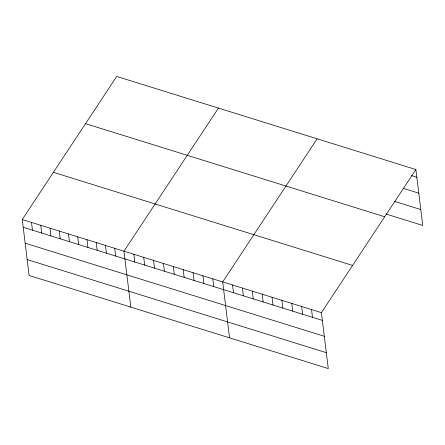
<?xml version="1.0" encoding="UTF-8"?>
<svg xmlns="http://www.w3.org/2000/svg" width="445" height="445" viewBox="0 0 445 445"><rect width="100%" height="100%" fill="white"/><g stroke="black" fill="none" stroke-linecap="round" stroke-linejoin="round"><path stroke-width="0.67" d="M415.886 169.534L321.412 312.646L328.282 368.566L29.114 275.466L22.25 219.541L116.718 76.434L415.886 169.534L422.75 225.459L385.893 213.989M218.434 108.091L123.966 251.197L130.83 307.117M317.157 138.812L222.689 281.924L229.559 337.844M411.569 175.636L416.832 177.277M403.648 188.463L418.784 193.174M394.47 201.363L420.798 209.556M85.546 123.66L384.708 216.765M53.422 172.315L352.59 265.42M22.25 219.541L321.412 312.646M23.201 227.284L322.364 320.389M25.154 243.181L324.316 336.286M27.162 259.563L326.33 352.668M311.545 309.575L312.49 317.313M301.671 306.499L302.622 314.242M291.798 303.429L292.749 311.172M281.924 300.358L282.875 308.096M272.051 297.282L273.002 305.025M262.183 294.212L263.129 301.955M252.309 291.141L253.261 298.879M242.436 288.065L243.387 295.808M232.563 284.995L233.514 292.738M212.816 278.848L213.767 286.591M202.948 275.778L203.893 283.521M193.074 272.707L194.026 280.445M183.201 269.631L184.152 277.374M173.328 266.561L174.279 274.304M163.454 263.49L164.405 271.228M153.581 260.414L154.532 268.157M143.713 257.344L144.664 265.087M133.839 254.273L134.791 262.01M114.721 248.321L115.672 256.059M105.471 245.44L106.422 253.183M96.226 242.564L97.177 250.307M86.981 239.688L87.926 247.426M77.73 236.807L78.682 244.55M68.486 233.931L69.437 241.674M59.235 231.055L60.186 238.793M49.99 228.174L50.941 235.917M40.745 225.298L41.697 233.041M31.495 222.422L32.446 230.16"/></g></svg>
